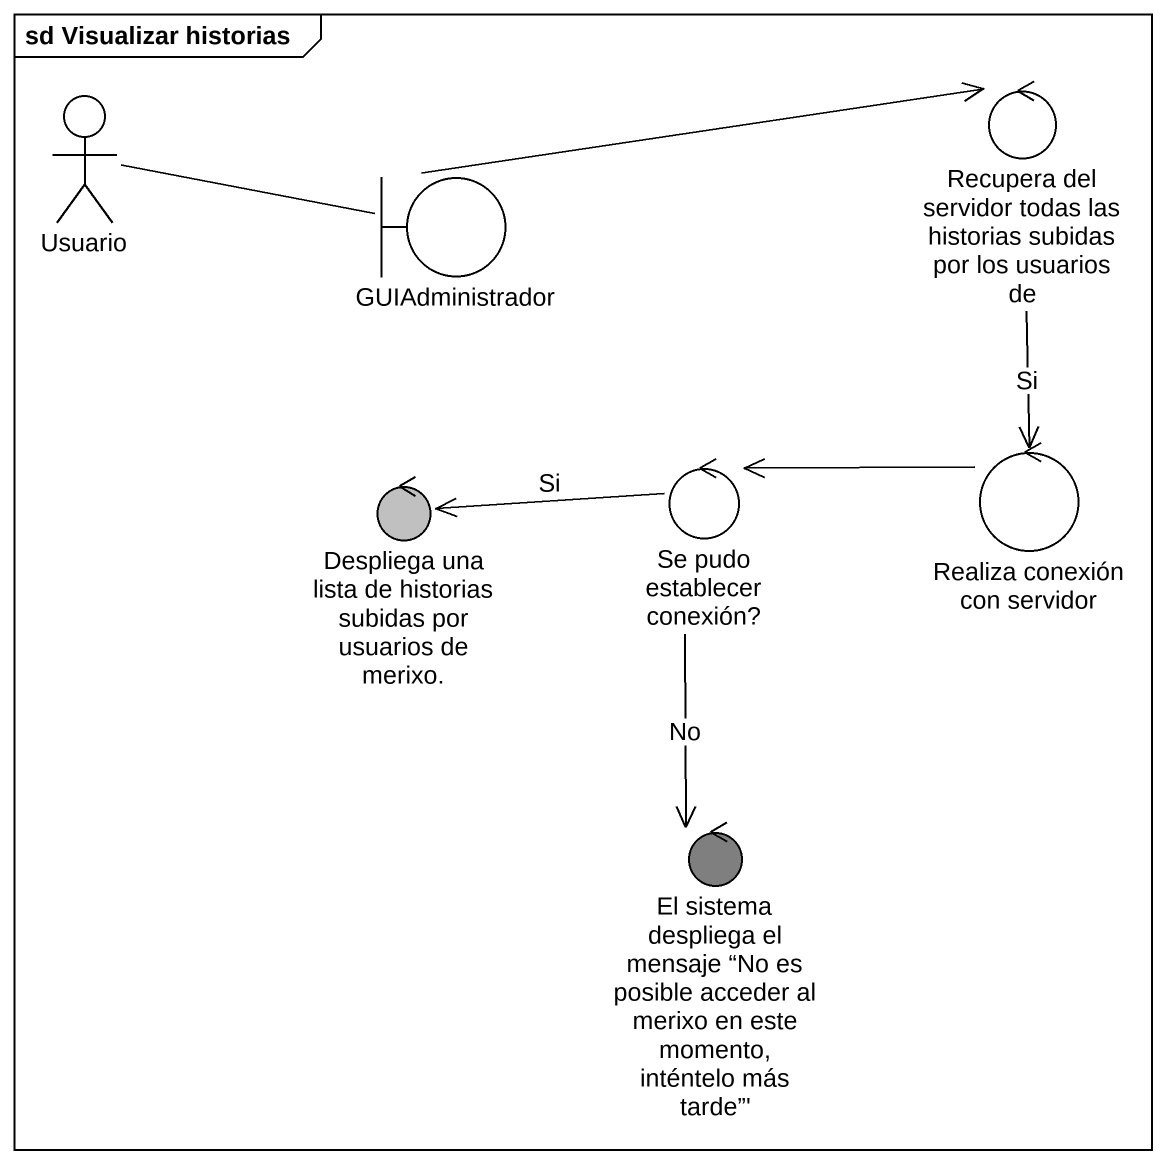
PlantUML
@startuml
mainframe sd Visualizar historias
actor Usuario
boundary GUIAdministrador
control "Recupera del servidor todas las historias subidas por los usuarios de" as Recupera_del_servidor_todas
control "Se pudo establecer conexión?" as Se_pudo_establecer_conexión
control "Realiza conexión con servidor" as Realiza_conexión_con
control "Despliega una lista de historias subidas por usuarios de merixo." as Despliega_una_lista_de #C0C0C0
control "El sistema despliega el mensaje “No es posible acceder al merixo en este momento, inténtelo más tarde”'" as El_sistema_despliega_el #7F7F7F
Usuario -right- GUIAdministrador
GUIAdministrador -right-> Recupera_del_servidor_todas
Recupera_del_servidor_todas --> Realiza_conexión_con : Si
Se_pudo_establecer_conexión -left-> Despliega_una_lista_de : Si
Se_pudo_establecer_conexión --> El_sistema_despliega_el : No
Realiza_conexión_con -left-> Se_pudo_establecer_conexión
@enduml
